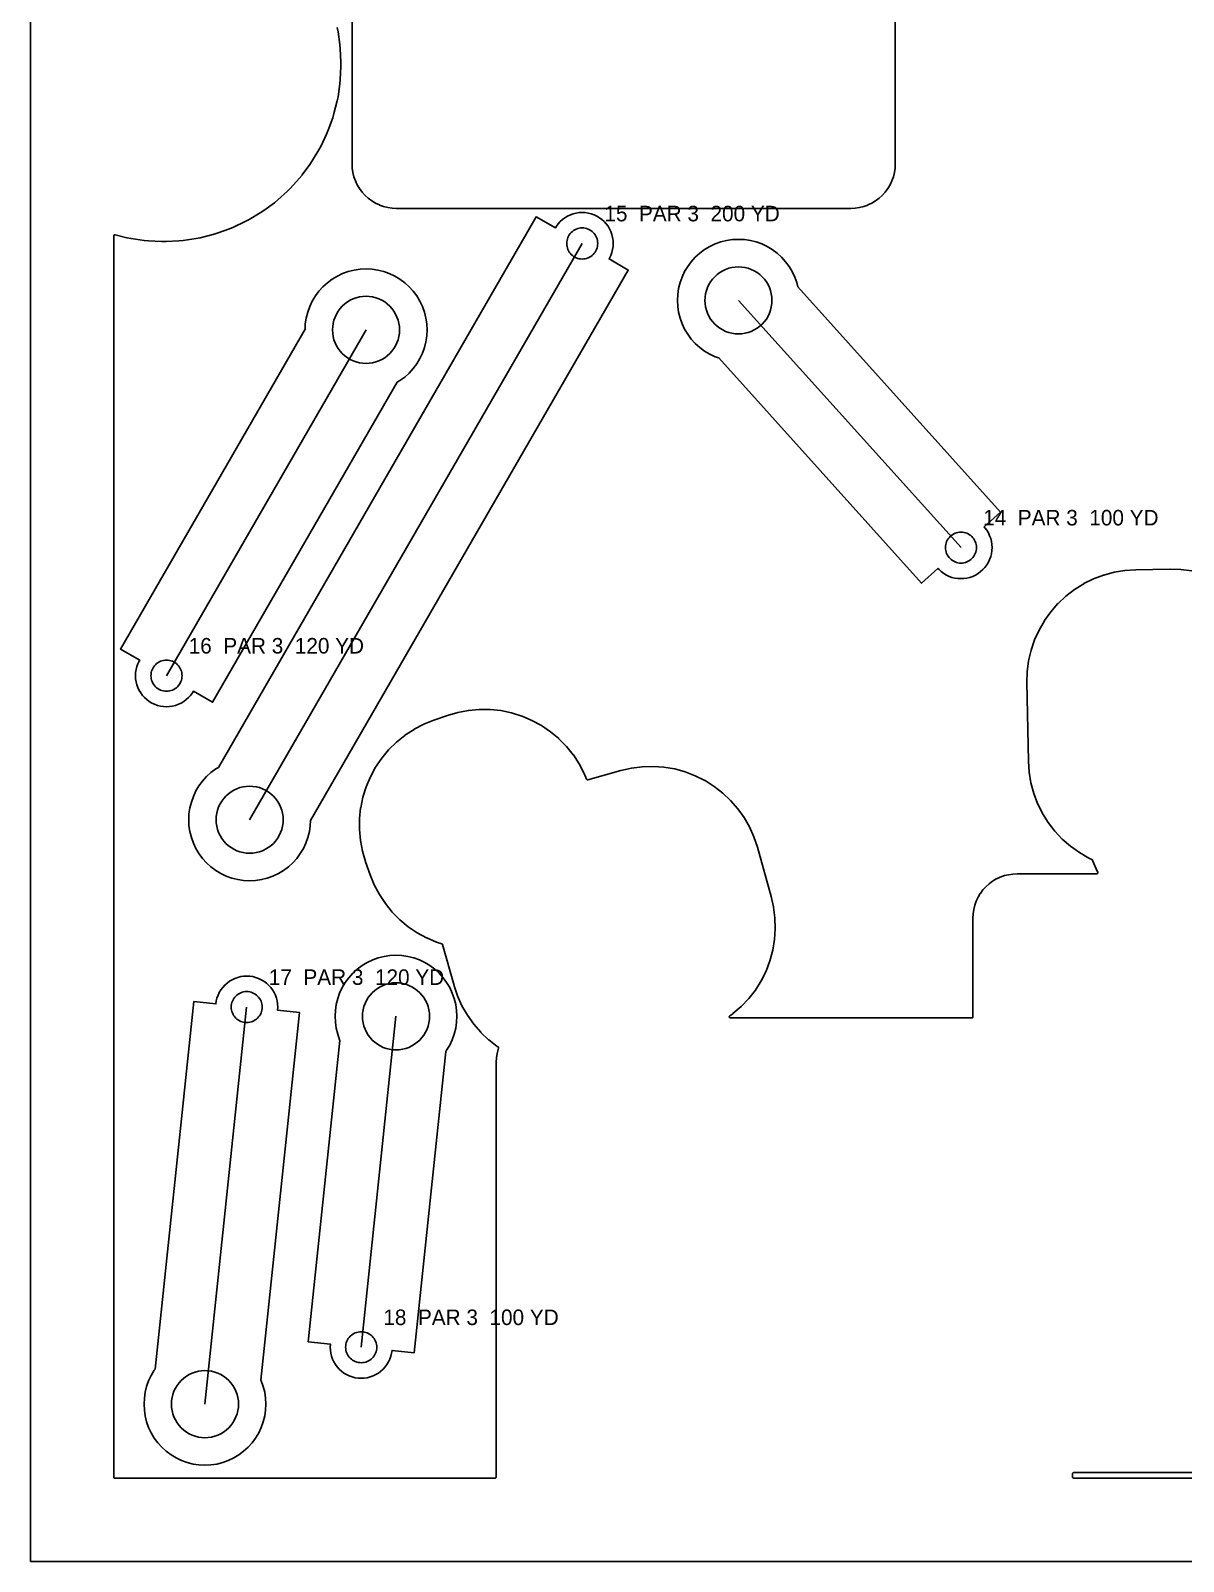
# Model space of a CAD drawing. Extents: x 425730 to 428370, y 1577180 to 1579941.
# Drawn here: x 425730 to 426770, y 1577180 to 1578560 of the extents above; entities that cross this region are included whole.
import ezdxf

# ---------------------------------------------------------------- set-up
doc = ezdxf.new("R2010")
doc.units = 21
for name, color, linetype in [('G-ANNO-ESTATE', 6, 'Continuous'), ('L-GOLF-ANNO', 2, 'Continuous'), ('L-GOLF-CL', 7, 'Continuous'), ('L-GOLF-FREE', 8, 'Continuous'), ('L-GOLF-FWY', 3, 'Continuous'), ('L-GOLF-GRN', 82, 'Continuous'), ('L-GOLF-TEE', 1, 'Continuous')]:
    doc.layers.add(name, color=color, linetype=linetype)

msp = doc.modelspace()

# ---------------------------------------------------------------- linework, layer by layer
at = {"layer": 'G-ANNO-ESTATE'}
msp.add_lwpolyline([(425730, 1577180), (425730, 1578500), (425730, 1579820), (427050, 1579820), (427050, 1578500), (428370, 1578500), (428370, 1577180), (427050, 1577180), (425730, 1577180)], close=True, dxfattribs=at)
at = {"layer": 'L-GOLF-CL'}
for p, q in [((426227.6, 1578368.3), (425927.6, 1577848.7)), ((426569.3, 1578094.1), (426368.5, 1578317)), ((425852.6, 1577978.6), (426032.6, 1578290.4)), ((425924.9, 1577679.8), (425887.3, 1577321.8)), ((426028.2, 1577373.1), (426059.6, 1577671.5))]:
    msp.add_line(p, q, dxfattribs=at)
at = {"layer": 'L-GOLF-FREE'}
for points in [[(426020, 1578594.7), (426020, 1578440), (426020, 1578440), (426020.2, 1578436.1), (426020.2, 1578436.1), (426020.8, 1578432.2), (426020.8, 1578432.2), (426021.7, 1578428.4), (426021.7, 1578428.4), (426023, 1578424.7), (426023.1, 1578424.7), (426024.7, 1578421.2), (426024.7, 1578421.1), (426026.7, 1578417.8), (426026.8, 1578417.8), (426029.1, 1578414.6), (426029.1, 1578414.6), (426031.7, 1578411.7), (426031.7, 1578411.7), (426034.6, 1578409.1), (426034.6, 1578409.1), (426037.8, 1578406.8), (426037.8, 1578406.7), (426041.1, 1578404.7), (426041.2, 1578404.7), (426044.7, 1578403.1), (426044.7, 1578403), (426048.4, 1578401.7), (426048.4, 1578401.7), (426052.2, 1578400.8), (426052.2, 1578400.8), (426056.1, 1578400.2), (426056.1, 1578400.2), (426060, 1578400), (426060, 1578400), (426470, 1578400), (426470, 1578400), (426473.9, 1578400.2), (426473.9, 1578400.2), (426477.8, 1578400.8), (426477.8, 1578400.8), (426481.6, 1578401.7), (426481.6, 1578401.7), (426485.3, 1578403), (426485.3, 1578403.1), (426488.8, 1578404.7), (426488.9, 1578404.7), (426492.2, 1578406.7), (426492.2, 1578406.8), (426495.4, 1578409.1), (426495.4, 1578409.1), (426498.3, 1578411.7), (426498.3, 1578411.7), (426500.9, 1578414.6), (426500.9, 1578414.6), (426503.2, 1578417.8), (426503.3, 1578417.8), (426505.3, 1578421.1), (426505.3, 1578421.2), (426506.9, 1578424.7), (426507, 1578424.7), (426508.3, 1578428.4), (426508.3, 1578428.4), (426509.2, 1578432.2), (426509.2, 1578432.2), (426509.8, 1578436.1), (426509.8, 1578436.1), (426510, 1578440), (426510, 1578440), (426510, 1578901.4)], [(426777.4, 1578073.3), (426767.7, 1578074.5), (426767.6, 1578074.5), (426757.9, 1578074.8), (426757.8, 1578074.8), (426726.9, 1578074.2), (426726.9, 1578074.2), (426717.1, 1578073.6), (426717.1, 1578073.6), (426707.4, 1578072), (426707.4, 1578071.9), (426698, 1578069.4), (426697.9, 1578069.4), (426688.8, 1578065.9), (426688.7, 1578065.9), (426680, 1578061.6), (426680, 1578061.5), (426671.7, 1578056.4), (426671.6, 1578056.3), (426663.9, 1578050.4), (426663.9, 1578050.3), (426656.8, 1578043.6), (426656.7, 1578043.6), (426650.3, 1578036.2), (426650.3, 1578036.2), (426644.6, 1578028.3), (426644.6, 1578028.2), (426639.7, 1578019.7), (426639.7, 1578019.7), (426635.7, 1578010.8), (426635.7, 1578010.8), (426632.5, 1578001.5), (426632.5, 1578001.5), (426630.3, 1577991.9), (426630.3, 1577991.9), (426629.1, 1577982.2), (426629.1, 1577982.2), (426628.8, 1577972.4), (426628.8, 1577972.4), (426630.1, 1577901.4), (426630.1, 1577901.4), (426630.8, 1577891.6), (426630.8, 1577891.6), (426632.4, 1577881.9), (426632.4, 1577881.9), (426635, 1577872.5), (426635, 1577872.4), (426638.4, 1577863.3), (426638.5, 1577863.2), (426642.8, 1577854.5), (426642.8, 1577854.5), (426648, 1577846.2), (426648, 1577846.1), (426654, 1577838.4), (426654, 1577838.4), (426660.7, 1577831.3), (426660.7, 1577831.2), (426668.1, 1577824.8), (426668.1, 1577824.8), (426676.1, 1577819.1), (426676.1, 1577819.1), (426684.6, 1577814.2), (426684.6, 1577814.2), (426687.4, 1577813), (426687.5, 1577812.9), (426687.5, 1577812.9), (426687.6, 1577812.8), (426687.7, 1577812.8), (426687.7, 1577812.7), (426687.8, 1577812.6), (426687.8, 1577812.5), (426687.9, 1577812.4), (426687.9, 1577812.4), (426688.2, 1577811.5), (426688.2, 1577811.4), (426692.1, 1577802.5), (426692.1, 1577802.4), (426692.6, 1577801.5), (426692.7, 1577801.4), (426692.7, 1577801.3), (426692.7, 1577801.2), (426692.7, 1577801.1), (426692.7, 1577801), (426692.7, 1577800.9), (426692.7, 1577800.8), (426692.7, 1577800.7), (426692.7, 1577800.6), (426692.6, 1577800.5), (426692.6, 1577800.5), (426692.5, 1577800.4), (426692.5, 1577800.3), (426692.4, 1577800.2), (426692.3, 1577800.2), (426692.2, 1577800.1), (426692.1, 1577800.1), (426692, 1577800), (426691.9, 1577800), (426691.8, 1577800), (426691.7, 1577800), (426620, 1577800), (426620, 1577800), (426616.1, 1577799.8), (426616.1, 1577799.8), (426612.2, 1577799.2), (426612.2, 1577799.2), (426608.4, 1577798.3), (426608.4, 1577798.3), (426604.7, 1577797), (426604.7, 1577796.9), (426601.2, 1577795.3), (426601.1, 1577795.3), (426597.8, 1577793.3), (426597.8, 1577793.2), (426594.6, 1577790.9), (426594.6, 1577790.9), (426591.7, 1577788.3), (426591.7, 1577788.3), (426589.1, 1577785.4), (426589.1, 1577785.4), (426586.8, 1577782.2), (426586.7, 1577782.2), (426584.7, 1577778.9), (426584.7, 1577778.8), (426583.1, 1577775.3), (426583, 1577775.3), (426581.7, 1577771.6), (426581.7, 1577771.6), (426580.8, 1577767.8), (426580.8, 1577767.8), (426580.2, 1577763.9), (426580.2, 1577763.9), (426580, 1577760), (426580, 1577760), (426580, 1577671), (426580, 1577670.9), (426580, 1577670.8), (426580, 1577670.7), (426579.9, 1577670.6), (426579.9, 1577670.5), (426579.8, 1577670.4), (426579.8, 1577670.4), (426579.7, 1577670.3), (426579.6, 1577670.2), (426579.6, 1577670.2), (426579.5, 1577670.1), (426579.4, 1577670.1), (426579.3, 1577670), (426579.2, 1577670), (426579.1, 1577670), (426579, 1577670), (426361.3, 1577670), (426361.2, 1577670), (426361.1, 1577670), (426361, 1577670), (426360.9, 1577670.1), (426360.9, 1577670.1), (426360.8, 1577670.2), (426360.7, 1577670.2), (426360.6, 1577670.3), (426360.5, 1577670.4), (426360.5, 1577670.4), (426360.4, 1577670.5), (426360.4, 1577670.6), (426360.4, 1577670.7), (426360.3, 1577670.8), (426360.3, 1577670.9), (426360.3, 1577671), (426360.3, 1577671.1), (426360.3, 1577671.2), (426360.4, 1577671.3), (426360.4, 1577671.4), (426360.4, 1577671.5), (426360.5, 1577671.5), (426360.5, 1577671.6), (426360.6, 1577671.7), (426360.7, 1577671.8), (426360.7, 1577671.8), (426363.6, 1577673.8), (426363.6, 1577673.9), (426371, 1577680.3), (426371.1, 1577680.3), (426377.8, 1577687.4), (426377.8, 1577687.5), (426383.8, 1577695.2), (426383.8, 1577695.2), (426389, 1577703.5), (426389, 1577703.5), (426393.4, 1577712.3), (426393.4, 1577712.3), (426396.9, 1577721.5), (426396.9, 1577721.5), (426399.5, 1577731), (426399.5, 1577731), (426401.1, 1577740.7), (426401.1, 1577740.7), (426401.8, 1577750.5), (426401.8, 1577750.5), (426401.5, 1577760.3), (426401.5, 1577760.3), (426400.3, 1577770), (426400.3, 1577770.1), (426398.1, 1577779.6), (426398.1, 1577779.6), (426385.6, 1577823.9), (426385.6, 1577824), (426382.5, 1577833.2), (426382.5, 1577833.3), (426378.5, 1577842.2), (426378.5, 1577842.2), (426373.6, 1577850.7), (426373.6, 1577850.7), (426367.9, 1577858.7), (426367.9, 1577858.7), (426361.5, 1577866), (426361.5, 1577866.1), (426354.4, 1577872.8), (426354.4, 1577872.8), (426346.6, 1577878.8), (426346.6, 1577878.8), (426338.4, 1577884), (426338.3, 1577884), (426329.6, 1577888.4), (426329.5, 1577888.4), (426320.4, 1577891.9), (426320.4, 1577891.9), (426311, 1577894.5), (426310.9, 1577894.5), (426301.3, 1577896.1), (426301.3, 1577896.1), (426291.6, 1577896.8), (426291.5, 1577896.8), (426281.8, 1577896.5), (426281.7, 1577896.5), (426272, 1577895.3), (426272, 1577895.3), (426262.5, 1577893.1), (426262.5, 1577893.1), (426232.7, 1577884.8), (426232.6, 1577884.8), (426232.5, 1577884.8), (426232.4, 1577884.8), (426232.3, 1577884.8), (426232.2, 1577884.8), (426232.1, 1577884.9), (426232, 1577884.9), (426232, 1577884.9), (426231.9, 1577885), (426231.8, 1577885), (426231.7, 1577885.1), (426231.7, 1577885.2), (426231.6, 1577885.3), (426231.6, 1577885.3), (426231.5, 1577885.4), (426229.5, 1577890.4), (426229.5, 1577890.4), (426224.9, 1577899.1), (426224.9, 1577899.1), (426219.6, 1577907.2), (426219.5, 1577907.3), (426213.4, 1577914.9), (426213.4, 1577914.9), (426206.5, 1577921.8), (426206.5, 1577921.9), (426199, 1577928.1), (426199, 1577928.1), (426190.9, 1577933.6), (426190.9, 1577933.7), (426182.3, 1577938.3), (426182.3, 1577938.3), (426173.3, 1577942.1), (426173.2, 1577942.2), (426163.9, 1577945.1), (426163.9, 1577945.1), (426154.3, 1577947.1), (426154.3, 1577947.1), (426144.6, 1577948.1), (426144.5, 1577948.1), (426134.8, 1577948.2), (426134.7, 1577948.2), (426125, 1577947.3), (426125, 1577947.3), (426115.4, 1577945.5), (426115.4, 1577945.5), (426106, 1577942.7), (426106, 1577942.7), (426093.8, 1577938.5), (426093.7, 1577938.5), (426084.6, 1577934.8), (426084.6, 1577934.8), (426075.9, 1577930.3), (426075.9, 1577930.2), (426067.7, 1577924.9), (426067.7, 1577924.8), (426060.1, 1577918.7), (426060, 1577918.7), (426053, 1577911.8), (426053, 1577911.8), (426046.7, 1577904.3), (426046.7, 1577904.2), (426041.2, 1577896.1), (426041.2, 1577896.1), (426036.5, 1577887.5), (426036.5, 1577887.5), (426032.7, 1577878.5), (426032.7, 1577878.4), (426029.7, 1577869.1), (426029.7, 1577869), (426027.8, 1577859.5), (426027.7, 1577859.4), (426026.7, 1577849.7), (426026.7, 1577849.6), (426026.6, 1577839.8), (426026.6, 1577839.8), (426027.5, 1577830.1), (426027.5, 1577830), (426029.4, 1577820.4), (426029.4, 1577820.4), (426032.2, 1577811), (426032.2, 1577810.9), (426036.3, 1577799.1), (426036.3, 1577799.1), (426040, 1577790), (426040, 1577790), (426044.6, 1577781.3), (426044.6, 1577781.3), (426050, 1577773.2), (426050, 1577773.1), (426056.1, 1577765.5), (426056.2, 1577765.5), (426063, 1577758.6), (426063, 1577758.5), (426070.5, 1577752.3), (426070.6, 1577752.3), (426078.6, 1577746.8), (426078.7, 1577746.8), (426087.2, 1577742.1), (426087.3, 1577742.1), (426096.2, 1577738.3), (426096.3, 1577738.3), (426100.9, 1577736.8), (426101, 1577736.8), (426101.1, 1577736.7), (426101.2, 1577736.7), (426101.2, 1577736.6), (426101.3, 1577736.6), (426101.4, 1577736.5), (426101.4, 1577736.4), (426101.5, 1577736.3), (426101.5, 1577736.2), (426101.6, 1577736.1), (426112, 1577699.2), (426112, 1577699.1), (426115.1, 1577689.9), (426115.1, 1577689.8), (426119.1, 1577681), (426119.1, 1577680.9), (426124, 1577672.5), (426124, 1577672.4), (426129.7, 1577664.5), (426129.7, 1577664.4), (426136.1, 1577657.1), (426136.1, 1577657), (426143.2, 1577650.3), (426143.3, 1577650.3), (426151, 1577644.4), (426151, 1577644.3), (426151.7, 1577643.9), (426151.8, 1577643.8), (426151.9, 1577643.8), (426151.9, 1577643.7), (426152, 1577643.6), (426152, 1577643.5), (426152.1, 1577643.5), (426152.1, 1577643.4), (426152.1, 1577643.3), (426152.2, 1577643.2), (426152.2, 1577643.1), (426152.2, 1577643), (426152.2, 1577642.9), (426152.1, 1577642.8), (426152.1, 1577642.7), (426151.7, 1577641.6), (426151.7, 1577641.6), (426150.8, 1577637.8), (426150.8, 1577637.8), (426150.2, 1577633.9), (426150.2, 1577633.9), (426150, 1577630), (426150, 1577630), (426150, 1577256), (426150, 1577255.9), (426150, 1577255.8), (426150, 1577255.7), (426149.9, 1577255.6), (426149.9, 1577255.5), (426149.8, 1577255.4), (426149.8, 1577255.4), (426149.7, 1577255.3), (426149.6, 1577255.2), (426149.6, 1577255.2), (426149.5, 1577255.1), (426149.4, 1577255.1), (426149.3, 1577255), (426149.2, 1577255), (426149.1, 1577255), (426149, 1577255), (425806, 1577255), (425805.9, 1577255), (425805.8, 1577255), (425805.7, 1577255), (425805.6, 1577255.1), (425805.5, 1577255.1), (425805.4, 1577255.2), (425805.4, 1577255.2), (425805.3, 1577255.3), (425805.2, 1577255.4), (425805.2, 1577255.4), (425805.1, 1577255.5), (425805.1, 1577255.6), (425805, 1577255.7), (425805, 1577255.8), (425805, 1577255.9), (425805, 1577256), (425805, 1578375.2), (425805, 1578375.3), (425805, 1578375.3), (425805, 1578375.4), (425805, 1578375.5), (425805.1, 1578375.6), (425805.1, 1578375.7), (425805.2, 1578375.8), (425805.2, 1578375.8), (425805.3, 1578375.9), (425805.4, 1578376), (425805.5, 1578376), (425805.6, 1578376.1), (425805.6, 1578376.1), (425805.7, 1578376.2), (425805.8, 1578376.2), (425805.9, 1578376.2), (425806, 1578376.2), (425806.1, 1578376.2), (425806.2, 1578376.2), (425816.9, 1578373.5), (425816.9, 1578373.5), (425820.7, 1578372.7), (425820.7, 1578372.7), (425832.4, 1578371), (425832.4, 1578371), (425836.3, 1578370.6), (425836.3, 1578370.6), (425848, 1578370), (425848, 1578370), (425852, 1578370), (425852, 1578370), (425863.7, 1578370.6), (425863.7, 1578370.6), (425867.6, 1578371), (425867.6, 1578371), (425879.3, 1578372.7), (425879.3, 1578372.7), (425883.1, 1578373.5), (425883.1, 1578373.5), (425894.5, 1578376.4), (425894.6, 1578376.4), (425898.3, 1578377.5), (425898.3, 1578377.5), (425909.4, 1578381.5), (425909.4, 1578381.5), (425913, 1578383), (425913, 1578383), (425923.7, 1578388), (425923.7, 1578388), (425927.1, 1578389.9), (425927.1, 1578389.9), (425937.2, 1578395.9), (425937.2, 1578395.9), (425940.5, 1578398.1), (425940.5, 1578398.1), (425949.9, 1578405.1), (425950, 1578405.1), (425953, 1578407.6), (425953, 1578407.6), (425961.7, 1578415.5), (425961.7, 1578415.5), (425964.5, 1578418.3), (425964.5, 1578418.3), (425972.4, 1578427), (425972.4, 1578427), (425974.9, 1578430), (425974.9, 1578430.1), (425981.9, 1578439.5), (425981.9, 1578439.5), (425984.1, 1578442.8), (425984.1, 1578442.8), (425990.1, 1578452.9), (425990.1, 1578452.9), (425992, 1578456.3), (425992, 1578456.3), (425997, 1578467), (425997, 1578467), (425998.5, 1578470.6), (425998.5, 1578470.6), (426002.5, 1578481.7), (426002.5, 1578481.7), (426003.6, 1578485.4), (426003.6, 1578485.5), (426006.5, 1578496.9), (426006.5, 1578496.9), (426007.3, 1578500.7), (426007.3, 1578500.7), (426009, 1578512.4), (426009, 1578512.4), (426009.4, 1578516.3), (426009.4, 1578516.3), (426010, 1578528), (426010, 1578528), (426010, 1578532), (426010, 1578532), (426009.4, 1578543.7), (426009.4, 1578543.7), (426009, 1578547.6), (426009, 1578547.6), (426007.3, 1578559.3), (426007.3, 1578559.3), (426006.5, 1578563.1)], [(428294, 1577255), (426671, 1577255), (426670.9, 1577255), (426670.8, 1577255), (426670.7, 1577255), (426670.6, 1577255.1), (426670.5, 1577255.1), (426670.4, 1577255.2), (426670.4, 1577255.2), (426670.3, 1577255.3), (426670.2, 1577255.4), (426670.2, 1577255.4), (426670.1, 1577255.5), (426670.1, 1577255.6), (426670, 1577255.7), (426670, 1577255.8), (426670, 1577255.9), (426670, 1577256), (426670, 1577259), (426670, 1577259.1), (426670, 1577259.2), (426670, 1577259.3), (426670.1, 1577259.4), (426670.1, 1577259.5), (426670.2, 1577259.6), (426670.2, 1577259.6), (426670.3, 1577259.7), (426670.4, 1577259.8), (426670.4, 1577259.8), (426670.5, 1577259.9), (426670.6, 1577259.9), (426670.7, 1577260), (426670.8, 1577260), (426670.9, 1577260), (426671, 1577260), (427010, 1577260)]]:
    msp.add_lwpolyline(points, dxfattribs=at)
at = {"layer": 'L-GOLF-FWY'}
for points in [[(425982.3, 1577843.3), (425981.5, 1577838), (425980.2, 1577832.8), (425978.4, 1577827.7), (425976.1, 1577822.8), (425973.3, 1577818.2), (425970.1, 1577813.8), (425966.5, 1577809.8), (425962.5, 1577806.2), (425958.1, 1577803), (425953.5, 1577800.2), (425948.6, 1577797.9), (425943.5, 1577796.1), (425938.3, 1577794.8), (425933, 1577794), (425927.6, 1577793.7), (425922.2, 1577794), (425916.9, 1577794.8), (425911.6, 1577796.1), (425906.5, 1577797.9), (425901.7, 1577800.2), (425897, 1577803), (425892.7, 1577806.2), (425888.7, 1577809.8), (425885.1, 1577813.8), (425881.9, 1577818.2), (425879.1, 1577822.8), (425876.8, 1577827.7), (425875, 1577832.8), (425873.6, 1577838), (425872.8, 1577843.3), (425872.6, 1577848.7), (425872.8, 1577854.1), (425873.6, 1577859.5), (425875, 1577864.7), (425876.8, 1577869.8), (425879.1, 1577874.7), (425881.9, 1577879.3), (425885.1, 1577883.6), (425888.7, 1577887.6), (425892.7, 1577891.2), (425897, 1577894.5), (425899.4, 1577895.9), (426186, 1578392.3), (426203.4, 1578382.3), (426204.3, 1578383.9), (426205.9, 1578386.1), (426207.8, 1578388.1), (426209.8, 1578390), (426212, 1578391.6), (426214.4, 1578393), (426216.9, 1578394.2), (426219.5, 1578395.1), (426222.1, 1578395.8), (426224.8, 1578396.2), (426227.6, 1578396.3), (426230.3, 1578396.2), (426233, 1578395.8), (426235.7, 1578395.1), (426238.3, 1578394.2), (426240.8, 1578393), (426243.1, 1578391.6), (426245.3, 1578390), (426247.4, 1578388.1), (426249.2, 1578386.1), (426250.9, 1578383.9), (426252.3, 1578381.5), (426253.5, 1578379.1), (426254.4, 1578376.5), (426255, 1578373.8), (426255.4, 1578371.1), (426255.6, 1578368.3), (426255.4, 1578365.6), (426255, 1578362.9), (426254.4, 1578360.2), (426253.5, 1578357.6), (426252.3, 1578355.1), (426251.8, 1578354.4), (426269.2, 1578344.3), (425982.5, 1577847.9), (425982.3, 1577843.3)], [(426597.1, 1578091.4), (426596.7, 1578088.6), (426596.1, 1578086), (426595.1, 1578083.4), (426594, 1578080.9), (426592.6, 1578078.5), (426590.9, 1578076.3), (426589.1, 1578074.3), (426587, 1578072.5), (426584.8, 1578070.8), (426582.5, 1578069.4), (426580, 1578068.2), (426577.4, 1578067.3), (426574.7, 1578066.6), (426572, 1578066.2), (426569.3, 1578066.1), (426566.5, 1578066.2), (426563.8, 1578066.6), (426561.1, 1578067.3), (426558.6, 1578068.2), (426556.1, 1578069.4), (426553.7, 1578070.8), (426551.5, 1578072.5), (426549.5, 1578074.3), (426548.5, 1578075.4), (426533.6, 1578062), (426350.7, 1578265.1), (426347.5, 1578266.2), (426342.6, 1578268.5), (426338, 1578271.3), (426333.6, 1578274.5), (426329.6, 1578278.1), (426326, 1578282.1), (426322.8, 1578286.5), (426320, 1578291.1), (426317.7, 1578296), (426315.9, 1578301.1), (426314.6, 1578306.3), (426313.8, 1578311.6), (426313.5, 1578317), (426313.8, 1578322.4), (426314.6, 1578327.8), (426315.9, 1578333), (426317.7, 1578338.1), (426320, 1578343), (426322.8, 1578347.6), (426326, 1578351.9), (426329.6, 1578355.9), (426333.6, 1578359.6), (426338, 1578362.8), (426342.6, 1578365.5), (426347.5, 1578367.9), (426352.6, 1578369.7), (426357.8, 1578371), (426363.1, 1578371.8), (426368.5, 1578372), (426373.9, 1578371.8), (426379.3, 1578371), (426384.5, 1578369.7), (426389.6, 1578367.9), (426394.5, 1578365.5), (426399.1, 1578362.8), (426403.4, 1578359.6), (426407.4, 1578355.9), (426411.1, 1578351.9), (426414.3, 1578347.6), (426417, 1578343), (426419.4, 1578338.1), (426421.2, 1578333), (426422.1, 1578329.3), (426604.9, 1578126.2), (426590.1, 1578112.8), (426590.9, 1578111.9), (426592.6, 1578109.7), (426594, 1578107.3), (426595.1, 1578104.8), (426596.1, 1578102.2), (426596.7, 1578099.6), (426597.1, 1578096.8), (426597.3, 1578094.1), (426597.1, 1578091.4)], [(425875.9, 1577963.1), (425874.2, 1577960.9), (425872.4, 1577958.8), (425870.3, 1577957), (425868.1, 1577955.4), (425865.8, 1577953.9), (425863.3, 1577952.8), (425860.7, 1577951.8), (425858, 1577951.2), (425855.3, 1577950.8), (425852.6, 1577950.6), (425849.8, 1577950.8), (425847.1, 1577951.2), (425844.5, 1577951.8), (425841.9, 1577952.8), (425839.4, 1577953.9), (425837, 1577955.4), (425834.8, 1577957), (425832.8, 1577958.8), (425830.9, 1577960.9), (425829.3, 1577963.1), (425827.9, 1577965.4), (425826.7, 1577967.9), (425825.8, 1577970.5), (425825.1, 1577973.2), (425824.7, 1577975.9), (425824.6, 1577978.6), (425824.7, 1577981.4), (425825.1, 1577984.1), (425825.8, 1577986.8), (425826.7, 1577989.3), (425827.9, 1577991.8), (425828.4, 1577992.6), (425811, 1578002.6), (425977.6, 1578291.2), (425977.8, 1578295.8), (425978.6, 1578301.1), (425980, 1578306.4), (425981.8, 1578311.4), (425984.1, 1578316.3), (425986.9, 1578321), (425990.1, 1578325.3), (425993.7, 1578329.3), (425997.7, 1578332.9), (426002, 1578336.1), (426006.7, 1578338.9), (426011.5, 1578341.2), (426016.6, 1578343), (426021.9, 1578344.3), (426027.2, 1578345.1), (426032.6, 1578345.4), (426038, 1578345.1), (426043.3, 1578344.3), (426048.5, 1578343), (426053.6, 1578341.2), (426058.5, 1578338.9), (426063.1, 1578336.1), (426067.5, 1578332.9), (426071.5, 1578329.3), (426075.1, 1578325.3), (426078.3, 1578321), (426081.1, 1578316.3), (426083.4, 1578311.4), (426085.2, 1578306.4), (426086.5, 1578301.1), (426087.3, 1578295.8), (426087.6, 1578290.4), (426087.3, 1578285), (426086.5, 1578279.7), (426085.2, 1578274.4), (426083.4, 1578269.4), (426081.1, 1578264.5), (426078.3, 1578259.8), (426075.1, 1578255.5), (426071.5, 1578251.5), (426067.5, 1578247.9), (426063.1, 1578244.7), (426060.8, 1578243.3), (425894.2, 1577954.6), (425876.8, 1577964.6), (425875.9, 1577963.1)], [(426055.7, 1577367.6), (426055, 1577365), (426054.1, 1577362.4), (426052.9, 1577359.9), (426051.5, 1577357.5), (426049.9, 1577355.3), (426048, 1577353.3), (426046, 1577351.5), (426043.8, 1577349.8), (426041.4, 1577348.4), (426039, 1577347.2), (426036.4, 1577346.3), (426033.7, 1577345.6), (426031, 1577345.2), (426028.2, 1577345.1), (426025.5, 1577345.2), (426022.8, 1577345.6), (426020.1, 1577346.3), (426017.5, 1577347.2), (426015, 1577348.4), (426012.7, 1577349.8), (426010.5, 1577351.5), (426008.4, 1577353.3), (426006.6, 1577355.3), (426005, 1577357.5), (426003.6, 1577359.9), (426002.4, 1577362.4), (426001.5, 1577365), (426000.8, 1577367.6), (426000.4, 1577370.4), (426000.2, 1577373.1), (426000.4, 1577375.8), (426000.4, 1577376), (425980.5, 1577378.1), (426009.1, 1577649.8), (426008.8, 1577650.4), (426007, 1577655.5), (426005.7, 1577660.7), (426004.9, 1577666.1), (426004.6, 1577671.5), (426004.9, 1577676.8), (426005.7, 1577682.2), (426007, 1577687.4), (426008.8, 1577692.5), (426011.1, 1577697.4), (426013.9, 1577702), (426017.1, 1577706.3), (426020.7, 1577710.3), (426024.7, 1577714), (426029, 1577717.2), (426033.7, 1577720), (426038.6, 1577722.3), (426043.6, 1577724.1), (426048.9, 1577725.4), (426054.2, 1577726.2), (426059.6, 1577726.5), (426065, 1577726.2), (426070.3, 1577725.4), (426075.6, 1577724.1), (426080.7, 1577722.3), (426085.5, 1577720), (426090.2, 1577717.2), (426094.5, 1577714), (426098.5, 1577710.3), (426102.1, 1577706.3), (426105.3, 1577702), (426108.1, 1577697.4), (426110.4, 1577692.5), (426112.2, 1577687.4), (426113.5, 1577682.2), (426114.3, 1577676.8), (426114.6, 1577671.5), (426114.3, 1577666.1), (426113.5, 1577660.7), (426112.2, 1577655.5), (426110.4, 1577650.4), (426108.1, 1577645.5), (426105.3, 1577640.9), (426104.5, 1577639.8), (426076, 1577368.1), (426056.1, 1577370.2), (426055.7, 1577367.6)], [(425942, 1577316.4), (425941.2, 1577311.1), (425939.9, 1577305.8), (425938.1, 1577300.7), (425935.8, 1577295.9), (425933, 1577291.2), (425929.8, 1577286.9), (425926.2, 1577282.9), (425922.2, 1577279.3), (425917.8, 1577276.1), (425913.2, 1577273.3), (425908.3, 1577271), (425903.3, 1577269.2), (425898, 1577267.8), (425892.7, 1577267.1), (425887.3, 1577266.8), (425881.9, 1577267.1), (425876.6, 1577267.8), (425871.3, 1577269.2), (425866.2, 1577271), (425861.4, 1577273.3), (425856.7, 1577276.1), (425852.4, 1577279.3), (425848.4, 1577282.9), (425844.8, 1577286.9), (425841.6, 1577291.2), (425838.8, 1577295.9), (425836.5, 1577300.7), (425834.7, 1577305.8), (425833.3, 1577311.1), (425832.6, 1577316.4), (425832.3, 1577321.8), (425832.6, 1577327.2), (425833.3, 1577332.5), (425834.7, 1577337.8), (425836.5, 1577342.8), (425838.8, 1577347.7), (425841.6, 1577352.3), (425842.4, 1577353.4), (425877.2, 1577684.8), (425897.1, 1577682.7), (425897.5, 1577685.3), (425898.1, 1577687.9), (425899.1, 1577690.5), (425900.2, 1577693), (425901.6, 1577695.4), (425903.3, 1577697.6), (425905.1, 1577699.6), (425907.2, 1577701.5), (425909.4, 1577703.1), (425911.7, 1577704.5), (425914.2, 1577705.7), (425916.8, 1577706.6), (425919.5, 1577707.3), (425922.2, 1577707.7), (425924.9, 1577707.8), (425927.7, 1577707.7), (425930.4, 1577707.3), (425933, 1577706.6), (425935.6, 1577705.7), (425938.1, 1577704.5), (425940.5, 1577703.1), (425942.7, 1577701.5), (425944.7, 1577699.6), (425946.6, 1577697.6), (425948.2, 1577695.4), (425949.6, 1577693), (425950.8, 1577690.5), (425951.7, 1577687.9), (425952.4, 1577685.3), (425952.8, 1577682.6), (425952.9, 1577679.8), (425952.8, 1577677.1), (425952.8, 1577676.9), (425972.7, 1577674.8), (425937.8, 1577343.4), (425938.1, 1577342.8), (425939.9, 1577337.8), (425941.2, 1577332.5), (425942, 1577327.2), (425942.3, 1577321.8), (425942, 1577316.4)]]:
    msp.add_lwpolyline(points, close=True, dxfattribs=at)
at = {"layer": 'L-GOLF-GRN'}
for points in [[(426398.8, 1578317), (426398.6, 1578314.1), (426398.2, 1578311.1), (426397.5, 1578308.3), (426396.5, 1578305.5), (426395.2, 1578302.8), (426393.7, 1578300.2), (426391.9, 1578297.9), (426389.9, 1578295.7), (426387.7, 1578293.7), (426385.3, 1578291.9), (426382.8, 1578290.4), (426380.1, 1578289.1), (426377.3, 1578288.1), (426374.4, 1578287.4), (426371.5, 1578286.9), (426368.5, 1578286.8), (426365.6, 1578286.9), (426362.6, 1578287.4), (426359.8, 1578288.1), (426357, 1578289.1), (426354.3, 1578290.4), (426351.7, 1578291.9), (426349.3, 1578293.7), (426347.1, 1578295.7), (426345.2, 1578297.9), (426343.4, 1578300.2), (426341.9, 1578302.8), (426340.6, 1578305.5), (426339.6, 1578308.3), (426338.9, 1578311.1), (426338.4, 1578314.1), (426338.3, 1578317), (426338.4, 1578320), (426338.9, 1578322.9), (426339.6, 1578325.8), (426340.6, 1578328.6), (426341.9, 1578331.3), (426343.4, 1578333.8), (426345.2, 1578336.2), (426347.1, 1578338.4), (426349.3, 1578340.4), (426351.7, 1578342.2), (426354.3, 1578343.7), (426357, 1578345), (426359.8, 1578346), (426362.6, 1578346.7), (426365.6, 1578347.1), (426368.5, 1578347.3), (426371.5, 1578347.1), (426374.4, 1578346.7), (426377.3, 1578346), (426380.1, 1578345), (426382.8, 1578343.7), (426385.3, 1578342.2), (426387.7, 1578340.4), (426389.9, 1578338.4), (426391.9, 1578336.2), (426393.7, 1578333.8), (426395.2, 1578331.3), (426396.5, 1578328.6), (426397.5, 1578325.8), (426398.2, 1578322.9), (426398.6, 1578320), (426398.8, 1578317)], [(426062.8, 1578290.4), (426062.7, 1578287.4), (426062.3, 1578284.5), (426061.5, 1578281.6), (426060.5, 1578278.8), (426059.3, 1578276.1), (426057.7, 1578273.6), (426056, 1578271.2), (426054, 1578269), (426051.8, 1578267), (426049.4, 1578265.2), (426046.8, 1578263.7), (426044.2, 1578262.5), (426041.4, 1578261.5), (426038.5, 1578260.7), (426035.5, 1578260.3), (426032.6, 1578260.2), (426029.6, 1578260.3), (426026.7, 1578260.7), (426023.8, 1578261.5), (426021, 1578262.5), (426018.3, 1578263.7), (426015.8, 1578265.2), (426013.4, 1578267), (426011.2, 1578269), (426009.2, 1578271.2), (426007.4, 1578273.6), (426005.9, 1578276.1), (426004.6, 1578278.8), (426003.6, 1578281.6), (426002.9, 1578284.5), (426002.5, 1578287.4), (426002.3, 1578290.4), (426002.5, 1578293.4), (426002.9, 1578296.3), (426003.6, 1578299.2), (426004.6, 1578302), (426005.9, 1578304.7), (426007.4, 1578307.2), (426009.2, 1578309.6), (426011.2, 1578311.8), (426013.4, 1578313.8), (426015.8, 1578315.6), (426018.3, 1578317.1), (426021, 1578318.3), (426023.8, 1578319.3), (426026.7, 1578320.1), (426029.6, 1578320.5), (426032.6, 1578320.7), (426035.5, 1578320.5), (426038.5, 1578320.1), (426041.4, 1578319.3), (426044.2, 1578318.3), (426046.8, 1578317.1), (426049.4, 1578315.6), (426051.8, 1578313.8), (426054, 1578311.8), (426056, 1578309.6), (426057.7, 1578307.2), (426059.3, 1578304.7), (426060.5, 1578302), (426061.5, 1578299.2), (426062.3, 1578296.3), (426062.7, 1578293.4), (426062.8, 1578290.4)], [(425957.8, 1577848.7), (425957.7, 1577845.8), (425957.3, 1577842.8), (425956.5, 1577839.9), (425955.5, 1577837.2), (425954.3, 1577834.5), (425952.7, 1577831.9), (425951, 1577829.5), (425949, 1577827.3), (425946.8, 1577825.3), (425944.4, 1577823.6), (425941.8, 1577822.1), (425939.2, 1577820.8), (425936.4, 1577819.8), (425933.5, 1577819.1), (425930.5, 1577818.6), (425927.6, 1577818.5), (425924.6, 1577818.6), (425921.7, 1577819.1), (425918.8, 1577819.8), (425916, 1577820.8), (425913.3, 1577822.1), (425910.8, 1577823.6), (425908.4, 1577825.3), (425906.2, 1577827.3), (425904.2, 1577829.5), (425902.4, 1577831.9), (425900.9, 1577834.5), (425899.6, 1577837.2), (425898.6, 1577839.9), (425897.9, 1577842.8), (425897.5, 1577845.8), (425897.3, 1577848.7), (425897.5, 1577851.7), (425897.9, 1577854.6), (425898.6, 1577857.5), (425899.6, 1577860.3), (425900.9, 1577863), (425902.4, 1577865.5), (425904.2, 1577867.9), (425906.2, 1577870.1), (425908.4, 1577872.1), (425910.8, 1577873.9), (425913.3, 1577875.4), (425916, 1577876.7), (425918.8, 1577877.7), (425921.7, 1577878.4), (425924.6, 1577878.8), (425927.6, 1577879), (425930.5, 1577878.8), (425933.5, 1577878.4), (425936.4, 1577877.7), (425939.2, 1577876.7), (425941.8, 1577875.4), (425944.4, 1577873.9), (425946.8, 1577872.1), (425949, 1577870.1), (425951, 1577867.9), (425952.7, 1577865.5), (425954.3, 1577863), (425955.5, 1577860.3), (425956.5, 1577857.5), (425957.3, 1577854.6), (425957.7, 1577851.7), (425957.8, 1577848.7)], [(426089.9, 1577671.5), (426089.7, 1577668.5), (426089.3, 1577665.6), (426088.6, 1577662.7), (426087.6, 1577659.9), (426086.3, 1577657.2), (426084.8, 1577654.6), (426083, 1577652.3), (426081, 1577650.1), (426078.8, 1577648.1), (426076.4, 1577646.3), (426073.9, 1577644.8), (426071.2, 1577643.5), (426068.4, 1577642.5), (426065.5, 1577641.8), (426062.6, 1577641.3), (426059.6, 1577641.2), (426056.6, 1577641.3), (426053.7, 1577641.8), (426050.8, 1577642.5), (426048, 1577643.5), (426045.3, 1577644.8), (426042.8, 1577646.3), (426040.4, 1577648.1), (426038.2, 1577650.1), (426036.2, 1577652.3), (426034.5, 1577654.6), (426032.9, 1577657.2), (426031.7, 1577659.9), (426030.7, 1577662.7), (426029.9, 1577665.6), (426029.5, 1577668.5), (426029.4, 1577671.5), (426029.5, 1577674.4), (426029.9, 1577677.4), (426030.7, 1577680.2), (426031.7, 1577683), (426032.9, 1577685.7), (426034.5, 1577688.3), (426036.2, 1577690.6), (426038.2, 1577692.8), (426040.4, 1577694.8), (426042.8, 1577696.6), (426045.3, 1577698.1), (426048, 1577699.4), (426050.8, 1577700.4), (426053.7, 1577701.1), (426056.6, 1577701.6), (426059.6, 1577701.7), (426062.6, 1577701.6), (426065.5, 1577701.1), (426068.4, 1577700.4), (426071.2, 1577699.4), (426073.9, 1577698.1), (426076.4, 1577696.6), (426078.8, 1577694.8), (426081, 1577692.8), (426083, 1577690.6), (426084.8, 1577688.3), (426086.3, 1577685.7), (426087.6, 1577683), (426088.6, 1577680.2), (426089.3, 1577677.4), (426089.7, 1577674.4), (426089.9, 1577671.5)], [(425917.5, 1577321.8), (425917.4, 1577318.8), (425917, 1577315.9), (425916.2, 1577313), (425915.2, 1577310.2), (425914, 1577307.5), (425912.4, 1577305), (425910.7, 1577302.6), (425908.7, 1577300.4), (425906.5, 1577298.4), (425904.1, 1577296.6), (425901.6, 1577295.1), (425898.9, 1577293.8), (425896.1, 1577292.8), (425893.2, 1577292.1), (425890.3, 1577291.7), (425887.3, 1577291.5), (425884.3, 1577291.7), (425881.4, 1577292.1), (425878.5, 1577292.8), (425875.7, 1577293.8), (425873, 1577295.1), (425870.5, 1577296.6), (425868.1, 1577298.4), (425865.9, 1577300.4), (425863.9, 1577302.6), (425862.1, 1577305), (425860.6, 1577307.5), (425859.3, 1577310.2), (425858.3, 1577313), (425857.6, 1577315.9), (425857.2, 1577318.8), (425857, 1577321.8), (425857.2, 1577324.8), (425857.6, 1577327.7), (425858.3, 1577330.6), (425859.3, 1577333.4), (425860.6, 1577336.1), (425862.1, 1577338.6), (425863.9, 1577341), (425865.9, 1577343.2), (425868.1, 1577345.2), (425870.5, 1577346.9), (425873, 1577348.5), (425875.7, 1577349.7), (425878.5, 1577350.7), (425881.4, 1577351.5), (425884.3, 1577351.9), (425887.3, 1577352), (425890.3, 1577351.9), (425893.2, 1577351.5), (425896.1, 1577350.7), (425898.9, 1577349.7), (425901.6, 1577348.5), (425904.1, 1577346.9), (425906.5, 1577345.2), (425908.7, 1577343.2), (425910.7, 1577341), (425912.4, 1577338.6), (425914, 1577336.1), (425915.2, 1577333.4), (425916.2, 1577330.6), (425917, 1577327.7), (425917.4, 1577324.8), (425917.5, 1577321.8)]]:
    msp.add_lwpolyline(points, close=True, dxfattribs=at)
at = {"layer": 'L-GOLF-TEE'}
for points in [[(426241.6, 1578368.3), (426241.5, 1578367), (426241.3, 1578365.6), (426241, 1578364.3), (426240.5, 1578363), (426239.9, 1578361.7), (426239.2, 1578360.6), (426238.4, 1578359.5), (426237.5, 1578358.4), (426236.5, 1578357.5), (426235.4, 1578356.7), (426234.2, 1578356), (426232.9, 1578355.4), (426231.6, 1578354.9), (426230.3, 1578354.6), (426229, 1578354.4), (426227.6, 1578354.3), (426226.2, 1578354.4), (426224.9, 1578354.6), (426223.5, 1578354.9), (426222.2, 1578355.4), (426221, 1578356), (426219.8, 1578356.7), (426218.7, 1578357.5), (426217.7, 1578358.4), (426216.8, 1578359.5), (426215.9, 1578360.6), (426215.2, 1578361.7), (426214.6, 1578363), (426214.2, 1578364.3), (426213.9, 1578365.6), (426213.7, 1578367), (426213.6, 1578368.3), (426213.7, 1578369.7), (426213.9, 1578371.1), (426214.2, 1578372.4), (426214.6, 1578373.7), (426215.2, 1578374.9), (426215.9, 1578376.1), (426216.8, 1578377.2), (426217.7, 1578378.2), (426218.7, 1578379.2), (426219.8, 1578380), (426221, 1578380.7), (426222.2, 1578381.3), (426223.5, 1578381.7), (426224.9, 1578382.1), (426226.2, 1578382.3), (426227.6, 1578382.3), (426229, 1578382.3), (426230.3, 1578382.1), (426231.6, 1578381.7), (426232.9, 1578381.3), (426234.2, 1578380.7), (426235.4, 1578380), (426236.5, 1578379.2), (426237.5, 1578378.2), (426238.4, 1578377.2), (426239.2, 1578376.1), (426239.9, 1578374.9), (426240.5, 1578373.7), (426241, 1578372.4), (426241.3, 1578371.1), (426241.5, 1578369.7), (426241.6, 1578368.3)], [(426583.3, 1578094.1), (426583.2, 1578092.7), (426583, 1578091.4), (426582.7, 1578090), (426582.2, 1578088.7), (426581.6, 1578087.5), (426580.9, 1578086.3), (426580.1, 1578085.2), (426579.2, 1578084.2), (426578.2, 1578083.3), (426577.1, 1578082.5), (426575.9, 1578081.8), (426574.6, 1578081.2), (426573.3, 1578080.7), (426572, 1578080.4), (426570.6, 1578080.2), (426569.3, 1578080.1), (426567.9, 1578080.2), (426566.5, 1578080.4), (426565.2, 1578080.7), (426563.9, 1578081.2), (426562.7, 1578081.8), (426561.5, 1578082.5), (426560.4, 1578083.3), (426559.4, 1578084.2), (426558.5, 1578085.2), (426557.6, 1578086.3), (426556.9, 1578087.5), (426556.3, 1578088.7), (426555.9, 1578090), (426555.5, 1578091.4), (426555.3, 1578092.7), (426555.3, 1578094.1), (426555.3, 1578095.5), (426555.5, 1578096.8), (426555.9, 1578098.2), (426556.3, 1578099.5), (426556.9, 1578100.7), (426557.6, 1578101.9), (426558.5, 1578103), (426559.4, 1578104), (426560.4, 1578104.9), (426561.5, 1578105.7), (426562.7, 1578106.4), (426563.9, 1578107), (426565.2, 1578107.5), (426566.5, 1578107.8), (426567.9, 1578108), (426569.3, 1578108.1), (426570.6, 1578108), (426572, 1578107.8), (426573.3, 1578107.5), (426574.6, 1578107), (426575.9, 1578106.4), (426577.1, 1578105.7), (426578.2, 1578104.9), (426579.2, 1578104), (426580.1, 1578103), (426580.9, 1578101.9), (426581.6, 1578100.7), (426582.2, 1578099.5), (426582.7, 1578098.2), (426583, 1578096.8), (426583.2, 1578095.5), (426583.3, 1578094.1)], [(425866.6, 1577978.6), (425866.5, 1577977.3), (425866.3, 1577975.9), (425866, 1577974.6), (425865.5, 1577973.3), (425864.9, 1577972), (425864.2, 1577970.9), (425863.4, 1577969.8), (425862.5, 1577968.7), (425861.5, 1577967.8), (425860.4, 1577967), (425859.2, 1577966.3), (425857.9, 1577965.7), (425856.6, 1577965.2), (425855.3, 1577964.9), (425854, 1577964.7), (425852.6, 1577964.6), (425851.2, 1577964.7), (425849.9, 1577964.9), (425848.5, 1577965.2), (425847.2, 1577965.7), (425846, 1577966.3), (425844.8, 1577967), (425843.7, 1577967.8), (425842.7, 1577968.7), (425841.8, 1577969.8), (425840.9, 1577970.9), (425840.2, 1577972), (425839.6, 1577973.3), (425839.2, 1577974.6), (425838.9, 1577975.9), (425838.7, 1577977.3), (425838.6, 1577978.6), (425838.7, 1577980), (425838.9, 1577981.4), (425839.2, 1577982.7), (425839.6, 1577984), (425840.2, 1577985.2), (425840.9, 1577986.4), (425841.8, 1577987.5), (425842.7, 1577988.5), (425843.7, 1577989.5), (425844.8, 1577990.3), (425846, 1577991), (425847.2, 1577991.6), (425848.5, 1577992), (425849.9, 1577992.4), (425851.2, 1577992.6), (425852.6, 1577992.6), (425854, 1577992.6), (425855.3, 1577992.4), (425856.6, 1577992), (425857.9, 1577991.6), (425859.2, 1577991), (425860.4, 1577990.3), (425861.5, 1577989.5), (425862.5, 1577988.5), (425863.4, 1577987.5), (425864.2, 1577986.4), (425864.9, 1577985.2), (425865.5, 1577984), (425866, 1577982.7), (425866.3, 1577981.4), (425866.5, 1577980), (425866.6, 1577978.6)], [(425938.9, 1577679.8), (425938.9, 1577678.4), (425938.7, 1577677.1), (425938.3, 1577675.8), (425937.9, 1577674.5), (425937.3, 1577673.2), (425936.6, 1577672), (425935.7, 1577670.9), (425934.8, 1577669.9), (425933.8, 1577669), (425932.7, 1577668.2), (425931.5, 1577667.5), (425930.3, 1577666.9), (425929, 1577666.4), (425927.7, 1577666.1), (425926.3, 1577665.9), (425924.9, 1577665.8), (425923.5, 1577665.9), (425922.2, 1577666.1), (425920.9, 1577666.4), (425919.6, 1577666.9), (425918.3, 1577667.5), (425917.1, 1577668.2), (425916, 1577669), (425915, 1577669.9), (425914.1, 1577670.9), (425913.3, 1577672), (425912.6, 1577673.2), (425912, 1577674.5), (425911.5, 1577675.8), (425911.2, 1577677.1), (425911, 1577678.4), (425910.9, 1577679.8), (425911, 1577681.2), (425911.2, 1577682.6), (425911.5, 1577683.9), (425912, 1577685.2), (425912.6, 1577686.4), (425913.3, 1577687.6), (425914.1, 1577688.7), (425915, 1577689.7), (425916, 1577690.6), (425917.1, 1577691.5), (425918.3, 1577692.2), (425919.6, 1577692.8), (425920.9, 1577693.2), (425922.2, 1577693.6), (425923.5, 1577693.8), (425924.9, 1577693.8), (425926.3, 1577693.8), (425927.7, 1577693.6), (425929, 1577693.2), (425930.3, 1577692.8), (425931.5, 1577692.2), (425932.7, 1577691.5), (425933.8, 1577690.6), (425934.8, 1577689.7), (425935.7, 1577688.7), (425936.6, 1577687.6), (425937.3, 1577686.4), (425937.9, 1577685.2), (425938.3, 1577683.9), (425938.7, 1577682.6), (425938.9, 1577681.2), (425938.9, 1577679.8)], [(426042.2, 1577373.1), (426042.2, 1577371.7), (426042, 1577370.4), (426041.6, 1577369), (426041.2, 1577367.7), (426040.6, 1577366.5), (426039.9, 1577365.3), (426039.1, 1577364.2), (426038.1, 1577363.2), (426037.1, 1577362.3), (426036, 1577361.5), (426034.8, 1577360.7), (426033.6, 1577360.2), (426032.3, 1577359.7), (426031, 1577359.4), (426029.6, 1577359.2), (426028.2, 1577359.1), (426026.9, 1577359.2), (426025.5, 1577359.4), (426024.2, 1577359.7), (426022.9, 1577360.2), (426021.6, 1577360.7), (426020.5, 1577361.5), (426019.4, 1577362.3), (426018.3, 1577363.2), (426017.4, 1577364.2), (426016.6, 1577365.3), (426015.9, 1577366.5), (426015.3, 1577367.7), (426014.8, 1577369), (426014.5, 1577370.4), (426014.3, 1577371.7), (426014.2, 1577373.1), (426014.3, 1577374.5), (426014.5, 1577375.8), (426014.8, 1577377.2), (426015.3, 1577378.5), (426015.9, 1577379.7), (426016.6, 1577380.9), (426017.4, 1577382), (426018.3, 1577383), (426019.4, 1577383.9), (426020.5, 1577384.7), (426021.6, 1577385.4), (426022.9, 1577386), (426024.2, 1577386.5), (426025.5, 1577386.8), (426026.9, 1577387), (426028.2, 1577387.1), (426029.6, 1577387), (426031, 1577386.8), (426032.3, 1577386.5), (426033.6, 1577386), (426034.8, 1577385.4), (426036, 1577384.7), (426037.1, 1577383.9), (426038.1, 1577383), (426039.1, 1577382), (426039.9, 1577380.9), (426040.6, 1577379.7), (426041.2, 1577378.5), (426041.6, 1577377.2), (426042, 1577375.8), (426042.2, 1577374.5), (426042.2, 1577373.1)]]:
    msp.add_lwpolyline(points, close=True, dxfattribs=at)

# ---------------------------------------------------------------- texts
at = {"layer": 'L-GOLF-ANNO'}
for s, p in [('15  PAR 3  200 YD', (426247.6, 1578388.3)), ('14  PAR 3  100 YD', (426589.3, 1578114.1)), ('16  PAR 3  120 YD', (425872.6, 1577998.6)), ('17  PAR 3  120 YD', (425944.9, 1577699.8)), ('18  PAR 3  100 YD', (426048.2, 1577393.1))]:
    msp.add_text(s, height=14, dxfattribs=at).set_placement(p)

doc.saveas('drawing.dxf')
